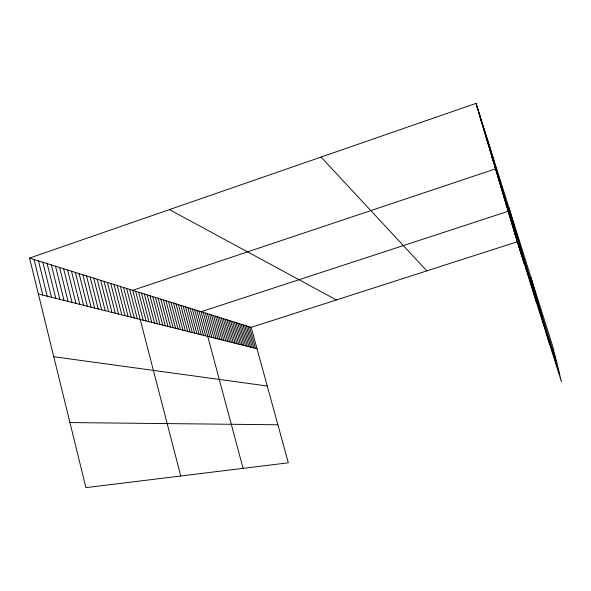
<?xml version="1.0" encoding="UTF-8"?>
<svg xmlns="http://www.w3.org/2000/svg" width="591" height="591" viewBox="0 0 591 591"><rect width="100%" height="100%" fill="white"/><g stroke="black" fill="none" stroke-linecap="round" stroke-linejoin="round"><path stroke-width="0.89" d="M29.55 258.097L251.175 327.37L288.319 462.805L85.917 487.634L29.55 258.097L476.014 103.366L552.703 346.282L561.45 381.786L516.416 238.816M495.553 168.856L132.665 290.329L180.75 476.006M508.208 211.282L201.132 311.73L243.086 468.353M251.175 327.37L517.295 241.771L476.014 103.366M69.937 422.565L277.888 424.774M53.774 356.728L267.25 386.004M38.356 293.963L257.041 348.764M169.462 209.606L336.397 299.955M321.061 157.066L426.842 270.863M476.885 106.269L490.22 148.836M479.39 114.676L491.653 153.682M480.993 120.039L493.714 160.649M483.29 127.752L495.679 167.268M485.477 135.088L497.541 173.562M487.56 142.076L499.89 181.503M490.19 150.89L501.56 187.14M492.059 157.147L503.665 194.269M494.423 165.066L556.877 363.214M496.654 172.565L507.543 207.375M498.774 179.664L509.331 213.403M500.776 186.379L511.429 220.495M503.133 194.276L513.394 227.136M505.342 201.679L515.588 234.561M507.809 209.96L559.544 374.051M509.738 216.417L519.533 247.873M512.249 224.839L521.306 253.864M514.244 231.539L523.234 260.372M487.974 141.234L524.269 263.874M508.917 207.589L536.399 302.356M530.925 277.29L549.046 342.44M249.557 326.867L255.452 348.372M247.932 326.358L253.849 347.966M246.284 325.84L252.231 347.56M244.63 325.323L250.591 347.153M242.945 324.799L248.944 346.74M241.254 324.267L247.274 346.319M239.54 323.735L245.583 345.898M237.811 323.188L243.884 345.469M236.06 322.642L242.155 345.041M234.295 322.095L240.419 344.597M232.507 321.534L238.661 344.161M230.704 320.972L236.88 343.711M228.88 320.403L235.085 343.268M227.033 319.827L233.268 342.81M225.171 319.243L231.428 342.352M223.287 318.652L229.574 341.886M221.381 318.061L227.698 341.413M219.46 317.456L225.806 340.941M217.51 316.85L223.886 340.46M215.545 316.229L221.95 339.973M213.558 315.609L219.985 339.478M211.541 314.981L218.005 338.983M209.51 314.346L215.996 338.48M207.448 313.703L213.972 337.971M205.373 313.053L211.918 337.461M203.267 312.395L209.842 336.936M198.982 311.058L205.624 335.88M196.803 310.371L203.474 335.341M194.602 309.684L201.302 334.801M192.37 308.99L199.108 334.247M190.11 308.28L196.877 333.693M187.827 307.571L194.631 333.125M185.515 306.847L192.348 332.556M183.173 306.116L190.043 331.979M180.809 305.377L187.709 331.388M178.408 304.624L185.345 330.797M175.985 303.87L182.951 330.199M173.532 303.102L180.528 329.593M171.043 302.326L178.076 328.98M168.524 301.536L175.593 328.352M165.975 300.738L173.082 327.724M163.389 299.933L170.533 327.089M160.774 299.112L167.955 326.439M158.129 298.285L165.34 325.789M155.448 297.45L162.695 325.124M152.729 296.601L160.013 324.452M149.974 295.736L157.295 323.772M147.181 294.865L154.547 323.078M144.359 293.986L151.754 322.383M141.493 293.084L148.932 321.674M138.589 292.176L146.066 320.957M135.649 291.26L143.162 320.226M129.658 289.391L137.252 318.748M126.614 288.438L134.246 317.995M123.526 287.47L131.202 317.227M120.394 286.495L128.107 316.458M117.225 285.497L124.974 315.668M114.004 284.493L121.798 314.87M110.739 283.473L118.577 314.065M107.429 282.439L115.304 313.245M104.068 281.39L111.987 312.417M100.655 280.326L108.618 311.568M97.197 279.24L105.205 310.718M93.688 278.147L101.741 309.847M90.127 277.031L98.224 308.967M86.515 275.901L94.649 308.074M82.843 274.756L91.029 307.165M79.12 273.589L87.35 306.241M75.338 272.407L83.612 305.303M71.496 271.21L79.815 304.35M67.596 269.991L75.958 303.39M63.629 268.75L72.043 302.407M59.61 267.494L68.068 301.41M55.517 266.216L64.027 300.398M51.365 264.916L59.92 299.364M47.14 263.593L55.753 298.322M42.855 262.256L51.506 297.258M38.489 260.89L47.199 296.18M34.056 259.508L42.818 295.079"/></g></svg>
